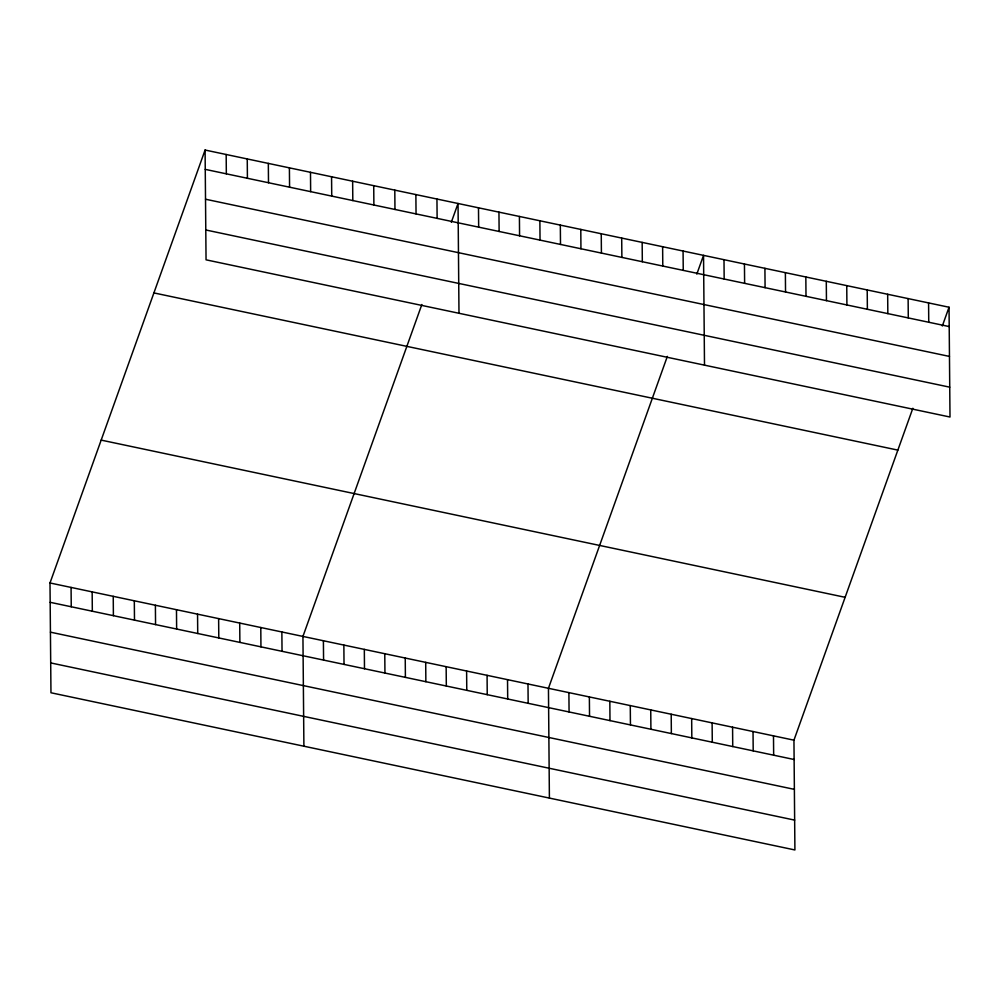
<?xml version="1.0" encoding="UTF-8"?>
<svg xmlns="http://www.w3.org/2000/svg" width="1000" height="1000" viewBox="0 0 1000 1000"><rect width="100%" height="100%" fill="white"/><g stroke="black" fill="none" stroke-linecap="round" stroke-linejoin="round"><path stroke-width="1.5" d="M912.85 408.263L793.95 740.175L794.912 849.963L50.963 692.763L50 582.975L205.087 150.037L949.038 307.238L950 417.025L206.05 259.825L205.087 150.037M421.85 304.513L302.938 636.425L303.9 746.213M451.312 222.25L458.038 203.487L458.988 313.275M667.35 356.388L548.45 688.3L549.4 798.088M696.812 274.125L703.538 255.362L704.5 365.15M942.325 326L949.038 307.238M205.263 169.375L949.212 326.575M205.525 199.225L949.475 356.425M205.787 229.975L949.737 387.175M153.912 292.913L897.862 450.112M101.175 440.112L845.125 597.312M50 582.975L793.95 740.175M50.175 602.312L794.125 759.513M50.425 632.163L794.375 789.362M50.7 662.913L794.65 820.113M928.587 302.913L928.75 322.25M908.125 298.587L908.288 317.925M887.663 294.275L887.837 313.612M867.212 289.95L867.375 309.288M846.75 285.625L846.912 304.962M826.287 281.3L826.462 300.637M805.837 276.975L806 296.312M785.375 272.65L785.537 291.988M773.487 735.85L773.662 755.188M764.912 268.337L765.088 287.675M753.037 731.525L753.2 750.863M744.45 264.012L744.625 283.35M732.575 727.212L732.738 746.55M724 259.688L724.163 279.025M712.113 722.887L712.288 742.225M691.663 718.562L691.825 737.9M683.075 251.038L683.25 270.375M671.2 714.237L671.363 733.575M662.625 246.713L662.788 266.05M650.738 709.912L650.913 729.25M642.163 242.4L642.325 261.737M630.275 705.588L630.45 724.925M621.7 238.075L621.875 257.413M609.825 701.275L609.987 720.612M601.25 233.75L601.413 253.088M589.362 696.95L589.538 716.287M580.788 229.425L580.95 248.762M568.9 692.625L569.075 711.963M560.325 225.1L560.5 244.438M539.875 220.775L540.037 240.113M527.987 683.975L528.162 703.312M519.412 216.462L519.575 235.8M507.525 679.65L507.7 698.988M498.95 212.138L499.125 231.475M487.075 675.337L487.238 694.675M478.488 207.812L478.663 227.15M466.613 671.012L466.775 690.35M446.15 666.688L446.325 686.025M436.95 199.037L437.125 218.375M425.7 662.362L425.863 681.7M415.875 194.575L416.05 213.912M405.238 658.037L405.4 677.375M394.8 190.125L394.963 209.462M384.775 653.713L384.95 673.05M373.725 185.675L373.888 205.012M364.325 649.4L364.487 668.737M352.638 181.225L352.812 200.562M343.862 645.075L344.025 664.412M331.562 176.762L331.737 196.1M323.4 640.75L323.575 660.088M310.487 172.312L310.65 191.65M289.4 167.862L289.575 187.2M281.863 631.975L282.038 651.312M268.325 163.4L268.5 182.738M260.788 627.513L260.95 646.85M247.25 158.95L247.413 178.287M239.713 623.062L239.875 642.4M226.175 154.5L226.337 173.837M218.625 618.612L218.8 637.95M197.55 614.163L197.725 633.5M176.475 609.7L176.637 629.038M155.387 605.25L155.562 624.587M134.312 600.8L134.488 620.138M113.238 596.337L113.4 615.675M92.163 591.888L92.325 611.225M71.075 587.438L71.25 606.775"/></g></svg>
